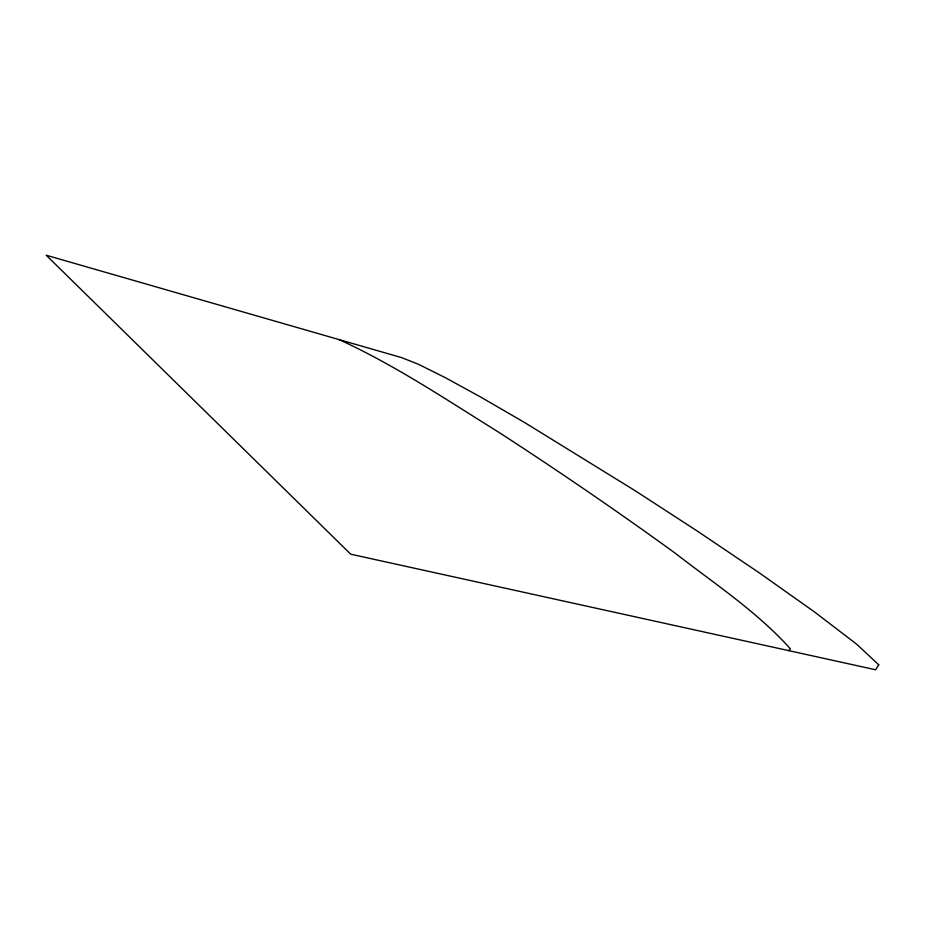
<?xml version="1.0" encoding="UTF-8"?>
<svg xmlns="http://www.w3.org/2000/svg" width="925" height="925" viewBox="0 0 925 925"><rect width="100%" height="100%" fill="white"/><g stroke="black" fill="none" stroke-linecap="round" stroke-linejoin="round"><path stroke-width="1.39" d="M788.805 650.645L790.413 648.864C756.893 611.564 714.586 583.768 675.204 553.185C617.576 511.409 558.839 471.183 499.107 432.484C446.787 399.97 395.264 365.294 339.128 339.614M878.75 664.809L875.593 669.758L350.714 554.191L46.25 255.242L401.658 357.628L418.574 364.346L445.006 377.504L480.561 396.975L524.729 422.598L634.978 490.608L696.987 530.857L758.662 572.425L814.231 611.737L856.631 644.17L878.75 664.809"/></g></svg>
